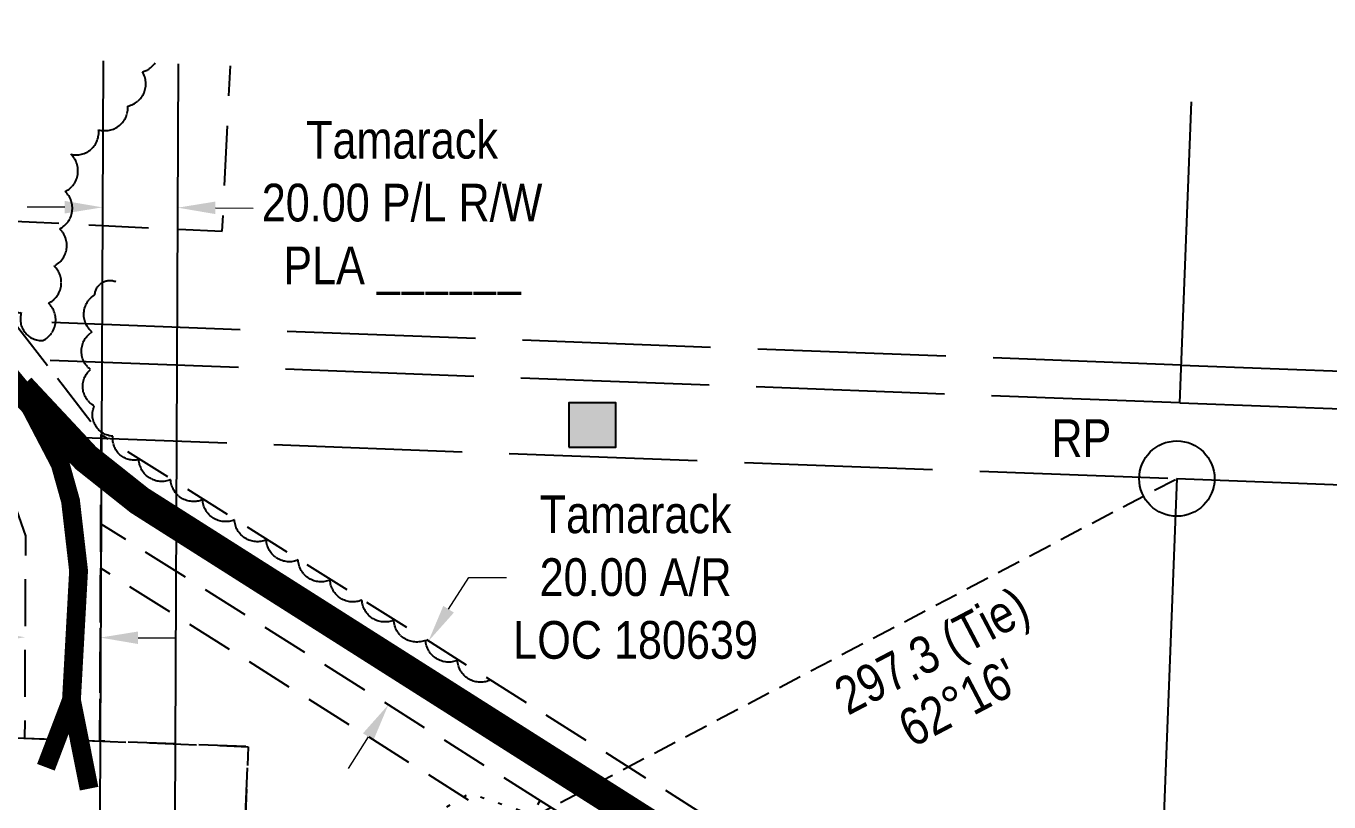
# Model space of a CAD drawing. Extents: x 327443 to 331974, y 6141950 to 6143778.
# Drawn here: x 329619.3 to 329965.2, y 6142793.3 to 6142999.4 of the extents above; entities that cross this region are included whole.
import ezdxf
from ezdxf.enums import TextEntityAlignment as Align

# ---------------------------------------------------------------- set-up
doc = ezdxf.new("R2010")
doc.units = 0
doc.header["$LTSCALE"] = 5
doc.header["$PDSIZE"] = 0.5
for name, pattern in [('0', [1, 1, 0]), ('foc-ACCESSROAD', [3.75, 2.5, -1.25]), ('foc-QUARTERLINE', [33, 25, -3, 2, -3]), ('foc-TIELINE', [1.875, 1.25, -0.625]), ('foc-TOPO', [1, 0.2, -0.8]), ('foc-UNSURVEYED', [12.5, 10, -2.5]), ('HIDDEN2', [4.7625, 3.175, -1.5875])]:
    doc.linetypes.add(name, pattern=pattern)
doc.layers.get('Defpoints').update_dxf_attribs({"color": 9})
for name, color, linetype in [('35', 37, 'Continuous'), ('AS-ROADS', 254, 'Continuous'), ('AS-UNDERLAY-H', 141, 'Continuous'), ('C-AR', 13, 'foc-ACCESSROAD'), ('C-RW', 13, 'Continuous'), ('C-WS', 13, 'foc-ACCESSROAD'), ('L-BD', 7, 'Continuous'), ('L-BD1', 253, 'Continuous'), ('L-QSEC', 8, 'foc-QUARTERLINE'), ('L-TIE', 7, 'foc-TIELINE'), ('L-USEC', 7, 'foc-UNSURVEYED'), ('T-BUSH', 110, '0'), ('T-EXISTING RTF', 220, 'HIDDEN2'), ('T-GENERAL', 48, 'foc-TOPO')]:
    doc.layers.add(name, color=color, linetype=linetype)
doc.layers.add('C-AR-T', color=13, linetype='Continuous', lineweight=9)
doc.layers.add('C-RW-T', color=13, linetype='Continuous', lineweight=9)
doc.styles.add('80', font='ARIALN.TTF', dxfattribs={"height": 10})
doc.styles.add('80CG', font='ARIALN.TTF', dxfattribs={"height": 10})
doc.styles.add('80L', font='ARIALN.TTF', dxfattribs={"height": 10})
doc.dimstyles.new('Compass 5 000', dxfattribs={"dimscale": 5, "dimtxt": 9, "dimasz": 2, "dimexe": 0.2, "dimexo": 0.0625, "dimgap": 0.5, "dimtad": 0, "dimtih": 1, "dimtoh": 1, "dimzin": 0, "dimdsep": 46, "dimtxsty": '80CG', "dimcen": 0.1, "dimse1": 1, "dimse2": 1, "dimclrd": 256, "dimclrt": 256, "dimaunit": 1, "dimadec": 4, "dimazin": 0, "dimtfac": 0.06, "dimtofl": 0, "dimtmove": 0, "dimatfit": 1, "dimfxl": 0.2, "dimtolj": 1, "dimtzin": 0, "dimlwd": -1, "dimarcsym": 0})

# ---------------------------------------------------------------- blocks, each defined once
blk = doc.blocks.new('*D379')
at = {"layer": 'C-AR-T', "transparency": 16777216}
for p, q in [((329609.06, 6142837.11), (329554.96, 6142837.35)), ((329649.05, 6142836.93), (329659.05, 6142836.89))]:
    blk.add_line(p, q, dxfattribs=at)
for points in [[(329609.06, 6142838.78), (329609.05, 6142835.44), (329619.06, 6142837.07)], [(329649.06, 6142838.6), (329649.05, 6142835.27), (329639.05, 6142836.98)]]:
    blk.add_solid(points, dxfattribs=at)
at = {"layer": 'Defpoints', "color": 0, "transparency": 16777216}
for p in [(329619.13, 6142854.87), (329639.13, 6142854.78), (329619.06, 6142837.07)]:
    blk.add_point(p, dxfattribs=at)
at = {"layer": 'C-AR-T', "transparency": 16777216, "insert": (329520.64, 6142837.35), "char_height": 10, "attachment_point": 5, "style": '80CG', "bg_fill": 3, "box_fill_scale": 1.1, "bg_fill_color": 256, "bg_fill_true_color": 13158600, "bg_fill_transparency": 0}
blk.add_mtext('\\A1;Tamarack\\P20.00 A/R\\PLOC 180279', dxfattribs=at)
blk = doc.blocks.new('*D388')
at = {"layer": 'C-AR-T', "transparency": 16777216}
for p, q in [((329731.48, 6142844.51), (329736.81, 6142852.97)), ((329736.81, 6142852.97), (329746.81, 6142852.97)), ((329710.15, 6142810.67), (329704.82, 6142802.21))]:
    blk.add_line(p, q, dxfattribs=at)
for points in [[(329730.07, 6142845.4), (329732.89, 6142843.62), (329726.14, 6142836.05)], [(329708.74, 6142811.56), (329711.56, 6142809.78), (329715.48, 6142819.13)]]:
    blk.add_solid(points, dxfattribs=at)
at = {"layer": 'Defpoints', "color": 0, "transparency": 16777216}
for p in [(329726.14, 6142836.05), (329726.75, 6142835.66), (329716.09, 6142818.74)]:
    blk.add_point(p, dxfattribs=at)
at = {"layer": 'C-AR-T', "transparency": 16777216, "insert": (329781.12, 6142852.97), "char_height": 10, "attachment_point": 5, "style": '80CG', "bg_fill": 3, "box_fill_scale": 1.1, "bg_fill_color": 256, "bg_fill_true_color": 13158600, "bg_fill_transparency": 0}
blk.add_mtext('\\A1;Tamarack\\P20.00 A/R\\PLOC 180639', dxfattribs=at)
blk = doc.blocks.new('RP')
at = {"layer": '35', "color": 3}
blk.add_circle((0, 0), 10, dxfattribs=at)
at = {"layer": '35', "color": 3, "style": '80'}
blk.add_attdef('RP_001', (-33.31, 5.75), '', height=10, dxfattribs=at)
blk = doc.blocks.new('*D477')
at = {"layer": 'C-RW-T', "transparency": 16777216}
for p, q in [((329629.6, 6142951.26), (329619.6, 6142951.3)), ((329669.59, 6142951.08), (329679.59, 6142951.04))]:
    blk.add_line(p, q, dxfattribs=at)
for points in [[(329629.6, 6142952.92), (329629.59, 6142949.59), (329639.6, 6142951.21)], [(329669.6, 6142952.75), (329669.59, 6142949.42), (329659.59, 6142951.13)]]:
    blk.add_solid(points, dxfattribs=at)
at = {"layer": 'Defpoints', "color": 0, "transparency": 16777216}
for p in [(329659.59, 6142951.13), (329639.56, 6142942.04), (329659.55, 6142941.96)]:
    blk.add_point(p, dxfattribs=at)
at = {"layer": 'C-RW-T', "transparency": 16777216, "insert": (329719.13, 6142951.04), "char_height": 10, "attachment_point": 5, "style": '80CG'}
blk.add_mtext('\\A1;Tamarack\\P20.00 P/L R/W\\PPLA ______', dxfattribs=at)

msp = doc.modelspace()

# ---------------------------------------------------------------- hatches: boundary and pattern name
at = {"layer": 'AS-UNDERLAY-H'}
h = msp.add_hatch(color=256, dxfattribs=at)
h.dxf.hatch_style = 1
h.paths.add_polyline_path([(329763.396, 6142887.534), (329775.858, 6142887.534), (329775.858, 6142899.285), (329763.396, 6142899.285)])

# ---------------------------------------------------------------- linework, layer by layer
at = {"layer": 'AS-ROADS', "flags": 128}
for points, const_width in [([(329545.131, 6142993.646), (329553.774, 6142982.017), (329566.757, 6142965.717), (329579.895, 6142949.904), (329593.396, 6142933.529), (329605.921, 6142917.749), (329617.825, 6142903.27), (329628.373, 6142883.067), (329631.131, 6142873.25), (329633.261, 6142854.707), (329631.374, 6142820.37), (329636.06, 6142796.859)], 5), ([(329617.825, 6142903.27), (329635.223, 6142884.649), (329649.439, 6142873.361), (329823.098, 6142763.107), (329845.662, 6142749.967), (329852.761, 6142746.513), (329883.704, 6142731.689), (329926.901, 6142713.219), (330034.772, 6142666.698), (330110.99, 6142631.706), (330151.493, 6142613.588), (330171.579, 6142608.368), (330201.609, 6142604.887), (330293.898, 6142602.974)], 7.999), ([(329624.593, 6142802.547), (329631.374, 6142820.37)], 5)]:
    msp.add_lwpolyline(points, dxfattribs=dict(at, const_width=const_width))
at = {"layer": 'AS-UNDERLAY-H'}
msp.add_lwpolyline([(329763.396, 6142887.534), (329775.858, 6142887.534), (329775.858, 6142899.285), (329763.396, 6142899.285)], close=True, dxfattribs=at)
at = {"layer": 'C-AR', "flags": 128}
msp.add_lwpolyline([(329533.669, 6142994.077), (329606.99, 6142899.744), (329619.174, 6142863.957), (329618.939, 6142810.258), (329638.934, 6142809.507), (329639.29, 6142890.774), (329559.761, 6142993.096)], dxfattribs=at)
msp.add_lwpolyline([(329639.29, 6142890.774), (329639.187, 6142867.203), (329832.132, 6142745.628), (330166.18, 6142597.02), (330347.573, 6142590.089), (330348.345, 6142610.071), (330170.791, 6142616.855), (329841.575, 6142763.314)], close=True, dxfattribs=at)
at = {"layer": 'C-RW', "flags": 128}
msp.add_lwpolyline([(329639.766, 6142990.086), (329638.89, 6142789.497), (329658.884, 6142788.752), (329659.76, 6142989.333)], dxfattribs=at)
at = {"layer": 'C-WS', "flags": 128}
msp.add_lwpolyline([(329559.86, 6142993.092), (329639.373, 6142890.769)], dxfattribs=at)
for points in [[(329767.897, 6142786.111), (329743.509, 6142760.733), (329676.516, 6142760.863), (329678.292, 6142808.024), (329638.934, 6142809.507), (329639.135, 6142855.413), (329750.469, 6142785.272), (329755.799, 6142793.732)], [(329558.37, 6142812.55), (329678.29, 6142808.013), (329673.751, 6142688.115), (329553.85, 6142692.646)]]:
    msp.add_lwpolyline(points, close=True, dxfattribs=at)
at = {"layer": 'L-QSEC', "flags": 128}
for points in [[(329925.541, 6142899.288), (329928.628, 6142979.217)], [(329924.784, 6142879.186), (329909.264, 6142477.193)]]:
    msp.add_lwpolyline(points, dxfattribs=at)
at = {"layer": 'L-TIE', "flags": 128}
msp.add_lwpolyline([(329661.604, 6142740.895), (329924.784, 6142879.186)], dxfattribs=at)
at = {"layer": 'L-USEC', "flags": 128}
for points in [[(329925.948, 6142909.334), (329134.19, 6142939.123)], [(329925.541, 6142899.288), (329123.755, 6142929.455)], [(329122.975, 6142909.353), (329924.784, 6142879.186)], [(329925.919, 6142909.335), (330727.728, 6142879.168)], [(329925.541, 6142899.288), (330727.35, 6142869.122)], [(329924.784, 6142879.186), (330726.594, 6142849.019)]]:
    msp.add_lwpolyline(points, dxfattribs=at)
at = {"layer": 'T-BUSH', "flags": 128}
for points in [[(329575.06, 6142992.52, 0.1883468), (329579.261, 6142991.083, 0.5205671), (329585.341, 6142983.145, 0.5205671), (329591.421, 6142975.208, 0.5205671), (329597.501, 6142967.27, 0.5205671), (329603.581, 6142959.333, 0.5205671), (329605.223, 6142949.538, 0.5205671), (329607.262, 6142939.763, 0.5205671), (329611.92, 6142931.15, 0.5205671), (329618.058, 6142923.256, 0.5205671), (329623.814, 6142915.853, 0.5205671), (329625.291, 6142925.742, 0.5205671), (329626.769, 6142935.63, 0.5205671), (329628.247, 6142945.519, 0.5205671), (329629.724, 6142955.408, 0.5205671), (329631.202, 6142965.297, 0.5205671), (329638.573, 6142971.816, 0.5205671), (329646.344, 6142978.107, 0.5205671), (329650.203, 6142987.167, 0.1751792), (329653.589, 6142989.565)], [(329742.309, 6142825.605, -0.5205671), (329733.849, 6142830.935, -0.5205671), (329725.39, 6142836.265, -0.5205671), (329716.93, 6142841.595, -0.5205671), (329708.471, 6142846.925, -0.5205671), (329700.011, 6142852.254, -0.5205671), (329691.552, 6142857.584, -0.5205671), (329683.093, 6142862.914, -0.5205671), (329674.633, 6142868.244, -0.5205671), (329666.174, 6142873.574, -0.5205671), (329657.714, 6142878.904, -0.5205671), (329649.255, 6142884.234, -0.5205671), (329642.38, 6142890.433, -0.5205671), (329637.424, 6142898.495, -0.5205671), (329636.409, 6142908.151, -0.5205671), (329636.859, 6142918.14, -0.5205671), (329637.59, 6142927.965, -0.5205671), (329643.172, 6142931.485, -0.5205671)]]:
    msp.add_lwpolyline(points, format="xyb", dxfattribs=at)
at = {"layer": 'T-EXISTING RTF', "flags": 128}
msp.add_lwpolyline([(329567.44, 6142992.807), (329567.001, 6142983.823), (329594.374, 6142948.62), (329671.405, 6142944.85), (329673.556, 6142988.814)], dxfattribs=at)
at = {"layer": 'T-GENERAL', "flags": 128}
msp.add_lwpolyline([(329677.18, 6142761.276), (329678.087, 6142769.017), (329679.827, 6142776.816), (329715.766, 6142783.096), (329737.09, 6142795.624), (329759.597, 6142788.112), (329762.19, 6142782.7), (329741.478, 6142761.636), (329707.183, 6142761.905)], close=True, dxfattribs=at)

# ---------------------------------------------------------------- block references
at = {"layer": 'L-BD', "xscale": 0.99984883, "yscale": 0.99984883, "zscale": 0.99984883}
msp.add_blockref('RP', (329924.784, 6142879.186), dxfattribs=at).add_auto_attribs({'RP_001': 'RP'})

# ---------------------------------------------------------------- texts
at = {"layer": 'L-BD1', "style": '80L'}
for s, height, p in [('297.3 (Tie)', 9.99849, (329860.268, 6142832.403)), ("62°16'", 9.9985, (329866.895, 6142819.79))]:
    msp.add_text(s, height=height, rotation=27.7202, dxfattribs=at).set_placement(p, align=Align.MIDDLE)

# ---------------------------------------------------------------- dimensions: what is measured, and where the dimension line sits
at = {"layer": 'C-RW-T'}
dim = msp.add_linear_dim(base=(329659.593, 6142951.125), p1=(329639.556, 6142942.044), p2=(329659.553, 6142941.957), angle=359.75, text='Tamarack\\P20.00 P/L R/W\\PPLA ______', dimstyle='Compass 5 000', dxfattribs=at)
dim.commit()
dim.dimension.update_dxf_attribs({"geometry": '*D477', "text_midpoint": (329719.129, 6142951.038), "dimtype": 161})

# ---------------------------------------------------------------- next in the draw order: dimensions: what is measured, and where the dimension line sits
at = {"layer": 'C-AR-T'}
dim = msp.add_aligned_dim(p1=(329716.095, 6142818.744), p2=(329726.755, 6142835.662), distance=0.722, text='Tamarack\\P20.00 A/R\\PLOC 180639', dimstyle='Compass 5 000', override={"dimtfill": 1}, dxfattribs=at)
dim.commit()
dim.dimension.update_dxf_attribs({"geometry": '*D388', "text_midpoint": (329781.121, 6142852.968)})
dim = msp.add_linear_dim(base=(329619.057, 6142837.066), p1=(329639.133, 6142854.783), p2=(329619.135, 6142854.871), angle=179.74885, text='Tamarack\\P20.00 A/R\\PLOC 180279', dimstyle='Compass 5 000', override={"dimtfill": 1}, dxfattribs=at)
dim.commit()
dim.dimension.update_dxf_attribs({"geometry": '*D379', "text_midpoint": (329520.641, 6142837.347), "dimtype": 161})

doc.saveas('drawing.dxf')
